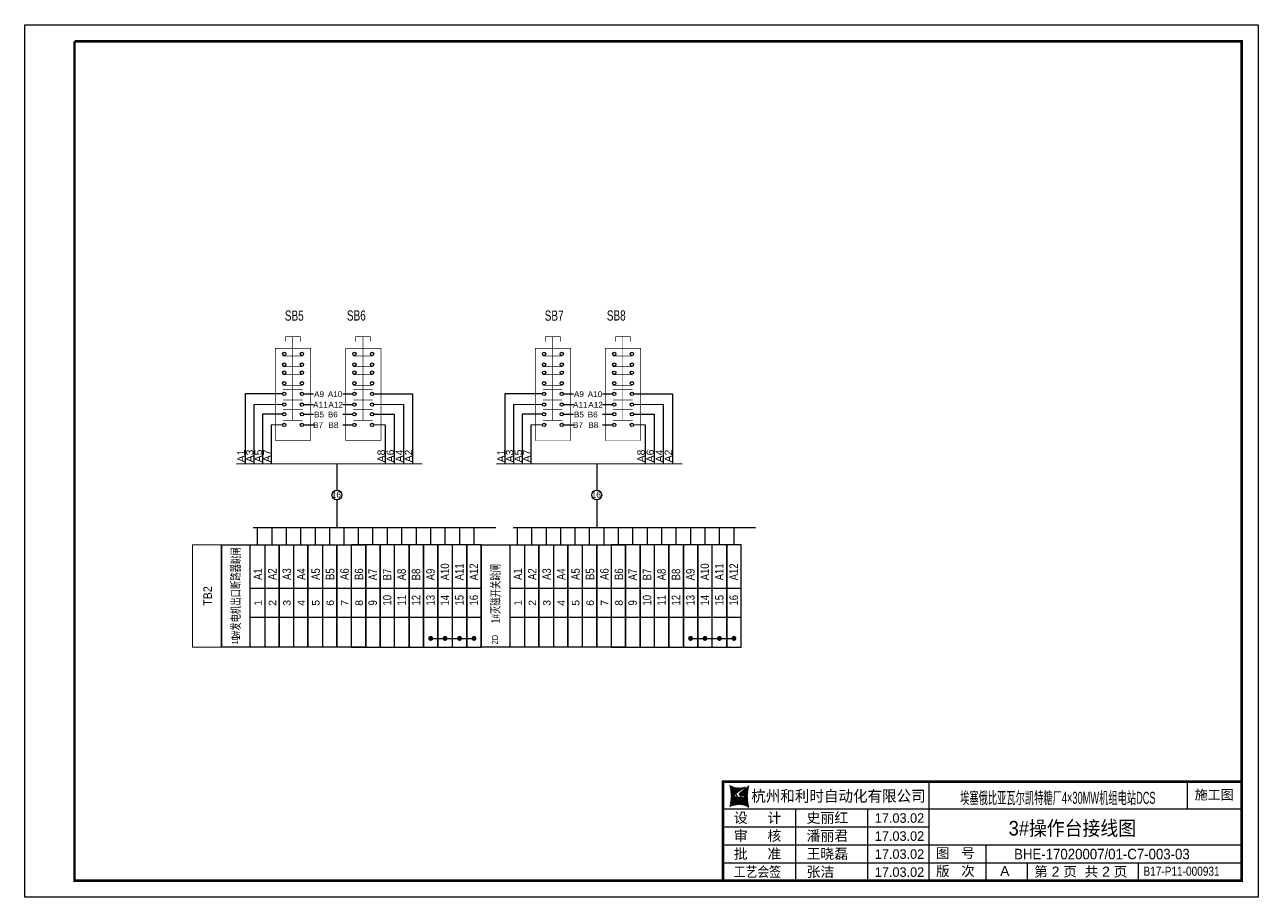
# Model space of a CAD drawing. Extents: x -6428 to 12880, y -7651 to 7267.
# Drawn here: x 8247 to 12880, y -4043 to -767 of the extents above; entities that cross this region are included whole.
import ezdxf
from ezdxf.enums import TextEntityAlignment as Align

# ---------------------------------------------------------------- set-up
doc = ezdxf.new("R2010")
doc.units = 0
doc.header["$LTSCALE"] = 10
doc.header["$MEASUREMENT"] = 0
doc.layers.get('0').update_dxf_attribs({"linetype": 'CONTINUOUS'})
for name, color, linetype in [('接线端子', 7, 'CONTINUOUS'), ('操作台', 7, 'CONTINUOUS'), ('标准图框及表格', 7, 'CONTINUOUS')]:
    doc.layers.add(name, color=color, linetype=linetype)
doc.styles.add('HZ', font='arial.ttf')
pattern_1 = [(44.99999999999999, (62644.0067448291, -8867.199472524246), (-0.0585086954904412, 0.0585086954904411), [])]

# ---------------------------------------------------------------- blocks, each defined once
blk = doc.blocks.new('A4横图框')
at = {"layer": '标准图框及表格'}
h = blk.add_hatch(dxfattribs=at)
h.set_pattern_fill('ANSI31', color=5, scale=0.6619503254347141, style=0)
h.set_pattern_definition(pattern_1)
edge = h.paths.add_edge_path()
edge.add_arc((172.0496336600836, 30.69212609582466), 4.385420906004984, 238.1092081981574, 291.6531626184828)
edge.add_line((173.6677973982941, 26.61616453574824), (171.196811844281, 24.96342290218163))
edge.add_arc((159.3070898954674, 24.3208542135166), 10.7566927883141, 346.3915348661823, 374.2500326978036)
edge.add_line((169.7618019691645, 21.78995808790059), (171.9104852834489, 23.56403812982753))
edge.add_line((171.4204084507573, 24.1656820832199), (171.8022310894366, 24.1166197839688))
edge.add_spline(control_points=[(171.9076070613291, 23.5612403362524), (171.9782900895288, 23.62994398235459), (172.1063522407994, 23.75441992713461), (172.0982616688188, 24.08853178891007), (171.9041487548593, 24.10756342964889), (171.8004776051012, 24.11772778213201)], knot_values=[0, 0, 0, 0, 0.4839426457554279, 0.8767979790800492, 1.327118297953632, 1.327118297953632, 1.327118297953632, 1.327118297953632], weights=[1, 1, 1, 1, 1, 1], degree=3, periodic=0)
edge.add_spline(control_points=[(171.1960063120995, 24.96162603088887), (171.1383141229226, 24.91365774510486), (171.0341186915675, 24.8270242458879), (170.9598882847849, 24.7139107687239), (170.9267586692795, 24.6634273324584)], knot_values=[0, 0, 0, 0, 0.3714719093679447, 0.6708997588589845, 0.6708997588589845, 0.6708997588589845, 0.6708997588589845], weights=[1, 1, 1, 1, 1], degree=3, periodic=0)
edge.add_spline(control_points=[(171.0177855927386, 24.80139777460717), (170.9739837601, 24.75182568643358), (170.8874405854212, 24.63411966883577), (170.9097232617123, 24.3685217488732), (171.1438352137548, 24.19634813917073), (171.3287228371982, 24.17648276396212), (171.4184515092992, 24.16684180637679)], knot_values=[0.7541598914195891, 0.7541598914195891, 0.7541598914195891, 0.7541598914195891, 1.341857983071981, 2.043049761279585, 2.907443457733577, 3.722510221717078, 3.722510221717078, 3.722510221717078, 3.722510221717078], weights=[1, 1, 1, 1, 1, 1, 1], degree=3, periodic=0)
h = blk.add_hatch(dxfattribs=at)
h.set_pattern_fill('ANSI31', color=3, scale=0.6619503254347141, style=0)
h.set_pattern_definition(pattern_1)
edge = h.paths.add_edge_path()
edge.add_line((172.3049198977887, 24.52368860467541), (172.721034344714, 24.47090439472086))
edge.add_spline(control_points=[(172.1916602588671, 25.0804680907735), (172.1209772306528, 25.01176444467858), (171.9929150793969, 24.88728849988405), (172.0010056513629, 24.55317663812311), (172.1951185653369, 24.534144997377), (172.2987897150951, 24.52398064490117)], knot_values=[0, 0, 0, 0, 0.4839426457555314, 0.8767979790801576, 1.327118297953697, 1.327118297953697, 1.327118297953697, 1.327118297953697], weights=[1, 1, 1, 1, 1, 1], degree=3, periodic=0)
edge.add_line((174.3374653510318, 26.85175033912531), (172.1887820367474, 25.07767029719838))
edge.add_spline(control_points=[(173.1119433092453, 23.87664749850082), (173.1429732385941, 23.9160490896524), (173.2103720449149, 24.02492790509717), (173.1895440584403, 24.27318667815998), (172.9554321064269, 24.44536028784789), (172.7705444829544, 24.46522566305651), (172.6808158108824, 24.47486662065639)], knot_values=[0.8947336582581218, 0.8947336582581218, 0.8947336582581218, 0.8947336582581218, 1.341857983071981, 2.043049761279585, 2.907443457733577, 3.722510221717078, 3.722510221717078, 3.722510221717078, 3.722510221717078], weights=[1, 1, 1, 1, 1, 1, 1], degree=3, periodic=0)
edge.add_line((173.0325647221971, 23.79264395867943), (173.1243460055912, 23.89147256635482))
edge.add_line((172.905024764018, 23.67952689414087), (173.0325647221971, 23.79264395867212))
edge.add_line((170.431469921873, 22.02554389127766), (172.9024554758862, 23.67828552484428))
edge.add_arc((172.0496336600836, 17.94958233120851), 4.385420906004984, 58.1092081981576, 111.6531626184829)
edge.add_arc((184.7921774246996, 24.3208542135166), 10.7566927883141, 166.3915348661824, 194.2500326978025)
at = {"layer": '标准图框及表格', "color": 7}
for p, q in [((0.0013954609912616, 210.0032846437229), (297.0014441308175, 210.0032846437229)), ((0.0013954609912616, 0.0032502307208233), (0.0013954609912616, 210.0032846437229)), ((297.0014441308175, 210.0032846437229), (297.0014441308175, 0.0032502307208233)), ((217.7550332142755, 4.003284256038056), (217.7550332142755, 27.83661758936654)), ((279.9469701136921, 21.33661758936654), (279.9469701136921, 27.83661758936654)), ((168.1328066468058, 21.33661758936654), (292.9334290521556, 21.33661758936654)), ((185.6449392240147, 4.003284256038056), (185.6449392240292, 21.33661758936654)), ((203.0006413213422, 4.003284256038056), (203.0006413213568, 21.33661758936654)), ((168.1328066468058, 17.00328425603806), (217.7550332142755, 17.00328425603806)), ((168.1328066468058, 12.66995092270957), (292.9334290521556, 12.66995092270957)), ((231.4498319004824, 4.003284256038056), (231.4498319004824, 12.66995092270957)), ((168.1328066468058, 8.336617589373816), (292.9334290521556, 8.336617589373816)), ((241.4270588527042, 4.003284256038056), (241.4270588527042, 8.336617589373816)), ((268.120108647513, 4.003284256038056), (268.120108647513, 8.336617589373816)), ((168.1328066468058, 4.003284256038056), (292.9334290521556, 4.003284256038056)), ((297.0014441308175, 0.0032502307208233), (0.0013954609912616, 0.0032502307208233))]:
    blk.add_line(p, q, dxfattribs=at)
for points, const_width in [([(12.00143194437442, 206.0152988131507), (293.0014441308175, 206.0032506184056), (293.0014441308175, 4.003284256038056), (12.00143194437442, 4.003284256038056), (12.00143194437442, 206.0032506184056)], 0.6000000983228672), ([(292.9334290521556, 27.83661758937381), (168.1328066468058, 27.83661758937381), (168.1328066468058, 4.003284256038056)], 0.65)]:
    blk.add_lwpolyline(points, dxfattribs=dict(at, const_width=const_width))
at = {"layer": '标准图框及表格', "color": 5, "style": 'HZ'}
for s, p in [('pgqh', (170.0333635432534, 25.80304024583023)), ('hollilas', (170.0466366199025, 23.71374969515312))]:
    blk.add_text(s, height=0.4136785714285714, dxfattribs=at).set_placement(p)
at = {"layer": '标准图框及表格', "color": 3, "style": 'HZ'}
for s, height, p in [('auto', 0.6894642857142859, (172.1807441825285, 24.64895443542486)), ('hollysys', 0.3447321428571429, (172.3103532946761, 22.62004550448043))]:
    blk.add_text(s, height=height, dxfattribs=at).set_placement(p)
at = {"layer": '标准图框及表格', "color": 7, "style": 'HZ'}
for s, height, width, p in [('杭州和利时自动化有限公司', 2.7, 0.95, (174.9285941560083, 23.02911227819135)), ('工艺会签', 2.449999999999999, 0.85, (170.7212873600156, 4.927898099951165))]:
    blk.add_text(s, height=height, dxfattribs=dict(at, width=width)).set_placement(p)
for s, height, p in [('设     计', 2.449999999999999, (170.7212873600156, 17.92789809995847)), ('审     核', 2.449999999999999, (170.7212873600156, 13.59456476662271)), ('批     准', 2.449999999999999, (170.7212873600119, 9.261231433286953)), ('图   号', 2.399999999999999, (219.3988483406183, 9.450548544822992)), ('版   次', 2.399999999999999, (219.3988483406183, 5.117215211487234))]:
    blk.add_text(s, height=height, dxfattribs=at).set_placement(p)
at = {"layer": '标准图框及表格', "color": 7, "style": 'HZ', "flags": 8}
for tag, height, width, p in [('工程名称', 2.892696969694902, 0.65, (247.8353315485956, 22.94014901757174)), ('图纸名称', 3.499999999999999, 0.9, (252.2228085267316, 14.87880182043022))]:
    blk.add_attdef(tag, text='', height=height, dxfattribs=dict(at, width=width)).set_placement(p, align=Align.CENTER)
blk.add_attdef('设计阶段', text='', height=2.299999999999999, dxfattribs=at).set_placement((286.3714665038433, 23.54666542107214), align=Align.CENTER)
for tag, p, height in [('设计人', (188.2334199372244, 17.92789809995847), 2.449999999999999), ('审核人', (188.2334199372099, 13.59456476662271), 2.449999999999999), ('会签人', (188.2334199372099, 9.2612314332942), 2.449999999999999), ('批准人', (188.2334199371953, 4.927898099958441), 2.449999999999999), ('版次', (234.8449582635331, 5.117215211487234), 2.399999999999999), ('第几页共几页', (243.0562623004216, 4.991982186801863), 2.399999999999999)]:
    blk.add_attdef(tag, p, '', height=height, dxfattribs=at)
for tag, p, height, width in [('设计时间', (204.6762329055318, 17.92789809995847), 2.299999999999999, 0.95), ('审核时间', (204.6762329055318, 13.59456476662998), 2.299999999999999, 0.95), ('会签时间', (204.6762329055172, 9.2612314332942), 2.299999999999999, 0.95), ('图纸编号', (238.2096247235004, 9.144936985527348), 2.531109848483039, 0.9), ('批准时间', (204.6762329055172, 4.927898099958441), 2.299999999999999, 0.95), ('图纸标准', (269.3453519223485, 5.193019987101081), 2.169522727271176, 0.8)]:
    blk.add_attdef(tag, p, '', height=height, dxfattribs=dict(at, width=width))

msp = doc.modelspace()

# ---------------------------------------------------------------- hatches: boundary and pattern name
for points in [[(9781.34609259784, -3071.071872804563, 0.9999999999984408), (9762.680688213759, -3071.071872804563, 0.99999999999922)], [(9835.570398475036, -3071.071872804563, 0.9999999999984408), (9816.904994090954, -3071.071872804563, 0.99999999999922)], [(9889.794704352233, -3071.071872804566, 0.9999999999984408), (9871.129299968148, -3071.071872804566, 0.99999999999922)], [(9944.019010229425, -3071.071872804568, 0.9999999999984408), (9925.353605845343, -3071.071872804568, 0.99999999999922)], [(10757.40802700819, -3071.083797764515, 0.9999999999984408), (10738.74262262411, -3071.083797764515, 0.99999999999922)], [(10811.63233288538, -3071.083797764515, 0.9999999999984408), (10792.9669285013, -3071.083797764515, 0.99999999999922)], [(10865.85663876258, -3071.083797764518, 0.9999999999984408), (10847.1912343785, -3071.083797764518, 0.99999999999922)], [(10920.08094463977, -3071.08379776452, 0.9999999999984408), (10901.41554025569, -3071.08379776452, 0.99999999999922)]]:
    msp.add_hatch(color=256).paths.add_polyline_path(points)

# ---------------------------------------------------------------- linework, layer by layer
for p, q in [((9215.74535888766, -2153.222770111935), (9074.916773602436, -2153.222770111935)), ((9074.916773602436, -2153.222770111935), (9074.916773602436, -2415.540324774788)), ((9557.904082107636, -2153.222770111935), (9703.659917241586, -2153.222770111935)), ((9703.659917241586, -2153.222770111935), (9703.659917241586, -2415.540324774788)), ((10191.80729329801, -2153.234695071887), (10050.97870801278, -2153.234695071887)), ((10050.97870801278, -2153.234695071887), (10050.97870801278, -2415.55224973474)), ((10533.96601651798, -2153.234695071887), (10679.72185165193, -2153.234695071887)), ((10679.72185165193, -2153.234695071887), (10679.72185165193, -2415.55224973474)), ((9107.40620088588, -2193.18154803864), (9107.40620088588, -2415.540324774788)), ((9669.50375119413, -2193.18154803864), (9669.50375119413, -2415.540324774788)), ((10083.46813529623, -2193.193472998592), (10083.46813529623, -2415.55224973474)), ((10645.56568560448, -2193.193472998592), (10645.56568560448, -2415.55224973474)), ((9139.895628169323, -2229.646733692586), (9139.895628169323, -2415.540324774788)), ((9215.74535888766, -2229.646733692586), (9139.895628169323, -2229.646733692586)), ((9172.385055452767, -2269.605511619291), (9172.385055452767, -2415.540324774788)), ((9557.904082107636, -2229.646733692586), (9635.347585146672, -2229.646733692586)), ((9601.191419099214, -2269.605511619291), (9601.191419099214, -2415.540324774788)), ((9635.347585146672, -2229.646733692586), (9635.347585146672, -2415.540324774788)), ((10115.95756257967, -2229.658658652538), (10115.95756257967, -2415.55224973474)), ((10191.80729329801, -2229.658658652538), (10115.95756257967, -2229.658658652538)), ((10148.44698986311, -2269.617436579243), (10148.44698986311, -2415.55224973474)), ((10533.96601651798, -2229.658658652538), (10611.40951955702, -2229.658658652538)), ((10577.25335350956, -2269.617436579243), (10577.25335350956, -2415.55224973474)), ((10611.40951955702, -2229.658658652538), (10611.40951955702, -2415.55224973474))]:
    msp.add_line(p, q)
at = {"lineweight": 0}
for p, q in [((9215.745358887729, -2193.18154803864), (9107.40620088588, -2193.18154803864)), ((9557.904082107565, -2193.18154803864), (9669.50375119413, -2193.18154803864)), ((10191.80729329808, -2193.193472998592), (10083.46813529623, -2193.193472998592)), ((10533.96601651791, -2193.193472998592), (10645.56568560448, -2193.193472998592)), ((9215.745358887729, -2269.605511619291), (9172.385055452767, -2269.605511619291)), ((9557.904082107565, -2269.605511619291), (9601.191419099214, -2269.605511619291)), ((10191.80729329808, -2269.617436579243), (10148.44698986311, -2269.617436579243)), ((10533.96601651791, -2269.617436579243), (10577.25335350956, -2269.617436579243))]:
    msp.add_line(p, q, dxfattribs=at)
for points, const_width in [([(9282.47774513172, -1938.491949429093), (9226.025699085472, -1938.491949429093)], 2.489637551753935), ([(9227.078553662102, -1937.264582313798), (9227.078553662102, -1957.418396766788)], 2.489637551753935), ([(9254.251722108595, -2251.778147501227), (9254.251722108595, -1938.491949429093)], 2.489637551753935), ([(9282.47774513172, -1937.264582313798), (9282.47774513172, -1957.418396766788)], 2.489637551753935), ([(9545.79794587944, -1938.491949429093), (9489.345899833192, -1938.491949429093)], 2.489637551753935), ([(9490.398754409822, -1937.264582313798), (9490.398754409822, -1957.418396766788)], 2.489637551753935), ([(9517.571922856316, -2251.778147501227), (9517.571922856316, -1938.491949429093)], 2.489637551753935), ([(9545.79794587944, -1937.264582313798), (9545.79794587944, -1957.418396766788)], 2.489637551753935), ([(10258.53967954207, -1938.503874389045), (10202.08763349582, -1938.503874389045)], 2.489637551753935), ([(10203.14048807245, -1937.27650727375), (10203.14048807245, -1957.43032172674)], 2.489637551753935), ([(10230.31365651894, -2251.790072461179), (10230.31365651894, -1938.503874389045)], 2.489637551753935), ([(10258.53967954207, -1937.27650727375), (10258.53967954207, -1957.43032172674)], 2.489637551753935), ([(10521.85988028979, -1938.503874389045), (10465.40783424354, -1938.503874389045)], 2.489637551753935), ([(10466.46068882017, -1937.27650727375), (10466.46068882017, -1957.43032172674)], 2.489637551753935), ([(10493.63385726666, -2251.790072461179), (10493.63385726666, -1938.503874389045)], 2.489637551753935), ([(10521.85988028979, -1937.27650727375), (10521.85988028979, -1957.43032172674)], 2.489637551753935), ([(9188.774285410356, -1982.488924673788), (9321.554954837218, -1982.488924673788), (9321.554954837218, -2327.976375489779), (9188.774285410356, -2327.976375489779), (9188.774285410356, -1982.488924673788)], 2.489637551753935), ([(9452.094486158072, -1982.488924673788), (9584.875155584938, -1982.488924673788), (9584.875155584938, -2327.976375489779), (9452.094486158072, -2327.976375489779), (9452.094486158072, -1982.488924673788)], 2.489637551753935), ([(10164.8362198207, -1982.50084963374), (10297.61688924757, -1982.50084963374), (10297.61688924757, -2327.988300449731), (10164.8362198207, -2327.988300449731), (10164.8362198207, -1982.50084963374)], 2.489637551753935), ([(10428.15642056842, -1982.50084963374), (10560.93708999528, -1982.50084963374), (10560.93708999528, -2327.988300449731), (10428.15642056842, -2327.988300449731), (10428.15642056842, -1982.50084963374)], 2.489637551753935), ([(9216.67223473022, -2010.92816162603), (9290.879830059668, -2010.92816162603)], 2.489637551753935), ([(9479.99243547794, -2010.92816162603), (9554.200030807388, -2010.92816162603)], 2.489637551753935), ([(10192.73416914057, -2010.940086585982), (10266.94176447002, -2010.940086585982)], 2.489637551753935), ([(10456.05436988829, -2010.940086585982), (10530.26196521773, -2010.940086585982)], 2.489637551753935), ([(9216.67223473022, -2050.886939552736), (9290.879830059668, -2050.886939552736)], 2.489637551753935), ([(9216.67223473022, -2081.017692195282), (9290.879830059668, -2081.017692195282)], 2.489637551753935), ([(9479.99243547794, -2050.886939552736), (9554.200030807388, -2050.886939552736)], 2.489637551753935), ([(9479.99243547794, -2081.017692195282), (9554.200030807388, -2081.017692195282)], 2.489637551753935), ([(10192.73416914057, -2050.898864512688), (10266.94176447002, -2050.898864512688)], 2.489637551753935), ([(10192.73416914057, -2081.029617155234), (10266.94176447002, -2081.029617155234)], 2.489637551753935), ([(10456.05436988829, -2050.898864512688), (10530.26196521773, -2050.898864512688)], 2.489637551753935), ([(10456.05436988829, -2081.029617155234), (10530.26196521773, -2081.029617155234)], 2.489637551753935), ([(9216.67223473022, -2120.976470121986), (9290.879830059668, -2120.976470121986)], 2.489637551753935), ([(9479.99243547794, -2120.976470121986), (9554.200030807388, -2120.976470121986)], 2.489637551753935), ([(10192.73416914057, -2120.988395081938), (10266.94176447002, -2120.988395081938)], 2.489637551753935), ([(10456.05436988829, -2120.988395081938), (10530.26196521773, -2120.988395081938)], 2.489637551753935), ([(9217.623614157528, -2135.395405993869), (9290.879830059668, -2135.395405993869)], 2.489637551753935), ([(9217.623614157528, -2175.354183920575), (9290.879830059668, -2175.354183920575)], 2.489637551753935), ([(9480.943814905244, -2135.395405993869), (9554.200030807388, -2135.395405993869)], 2.489637551753935), ([(9480.943814905244, -2175.354183920575), (9554.200030807388, -2175.354183920575)], 2.489637551753935), ([(10193.68554856788, -2135.407330953821), (10266.94176447002, -2135.407330953821)], 2.489637551753935), ([(10193.68554856788, -2175.366108880527), (10266.94176447002, -2175.366108880527)], 2.489637551753935), ([(10457.00574931559, -2135.407330953821), (10530.26196521773, -2135.407330953821)], 2.489637551753935), ([(10457.00574931559, -2175.366108880527), (10530.26196521773, -2175.366108880527)], 2.489637551753935), ([(9217.623614157528, -2211.819369574521), (9290.879830059668, -2211.819369574521)], 2.489637551753935), ([(9480.943814905244, -2211.819369574521), (9554.200030807388, -2211.819369574521)], 2.489637551753935), ([(10193.68554856788, -2211.831294534473), (10266.94176447002, -2211.831294534473)], 2.489637551753935), ([(10457.00574931559, -2211.831294534473), (10530.26196521773, -2211.831294534473)], 2.489637551753935), ([(9217.623614157528, -2251.778147501227), (9290.879830059668, -2251.778147501227)], 2.489637551753935), ([(9480.943814905244, -2251.778147501227), (9554.200030807388, -2251.778147501227)], 2.489637551753935), ([(10193.68554856788, -2251.790072461179), (10266.94176447002, -2251.790072461179)], 2.489637551753935), ([(10457.00574931559, -2251.790072461179), (10530.26196521773, -2251.790072461179)], 2.489637551753935), ([(9042.584257923681, -2415.540324774788), (9740.994830216514, -2415.540324774788)], 2.85396376021842), ([(10018.64619233403, -2415.55224973474), (10717.05676462686, -2415.55224973474)], 2.85396376021842)]:
    msp.add_lwpolyline(points, dxfattribs=dict(const_width=const_width))
at = {"const_width": 5.239058002354062}
for points in [[(9771.923693315603, -3073.553525888091, 1), (9771.923693315603, -3068.314467885727, 1)], [(9826.1479991928, -3073.553525888091, 1), (9826.1479991928, -3068.314467885727, 1)], [(9880.372305069995, -3073.553525888091, 1), (9880.372305069995, -3068.314467885727, 1)], [(9934.596610947188, -3073.553525888094, 1), (9934.596610947188, -3068.314467885731, 1)], [(10747.98562772595, -3073.565450848043, 1), (10747.98562772595, -3068.326392845679, 1)], [(10802.20993360315, -3073.565450848043, 1), (10802.20993360315, -3068.326392845679, 1)], [(10856.43423948034, -3073.565450848043, 1), (10856.43423948034, -3068.326392845679, 1)], [(10910.65854535754, -3073.565450848046, 1), (10910.65854535754, -3068.326392845683, 1)]]:
    msp.add_lwpolyline(points, format="xyb", close=True, dxfattribs=at)
for centre in [(9221.969452767113, -2003.215683689275), (9221.969452767113, -2043.174461615981), (9288.359787480462, -2003.215683689275), (9288.359787480462, -2043.174461615981), (9485.289653514828, -2003.215683689275), (9485.289653514828, -2043.174461615981), (9551.679988228181, -2003.215683689275), (9551.679988228181, -2043.174461615981), (10198.03138717746, -2003.227608649227), (10198.03138717746, -2043.186386575933), (10264.42172189081, -2003.227608649227), (10264.42172189081, -2043.186386575933), (10461.35158792518, -2003.227608649227), (10461.35158792518, -2043.186386575933), (10527.74192263853, -2003.227608649227), (10527.74192263853, -2043.186386575933), (9221.969452767113, -2073.305214258524), (9288.359787480462, -2073.305214258524), (9485.289653514828, -2073.305214258524), (9551.679988228181, -2073.305214258524), (10198.03138717746, -2073.317139218476), (10264.42172189081, -2073.317139218476), (10461.35158792518, -2073.317139218476), (10527.74192263853, -2073.317139218476), (9221.969452767113, -2113.263992185229), (9288.359787480462, -2113.263992185229), (9485.289653514828, -2113.263992185229), (9551.679988228181, -2113.263992185229), (10198.03138717746, -2113.275917145181), (10264.42172189081, -2113.275917145181), (10461.35158792518, -2113.275917145181), (10527.74192263853, -2113.275917145181), (9221.969452767113, -2153.222770111935), (9288.359787480462, -2153.222770111935), (9485.289653514828, -2153.222770111935), (9551.679988228181, -2153.222770111935), (10198.03138717746, -2153.234695071887), (10264.42172189081, -2153.234695071887), (10461.35158792518, -2153.234695071887), (10527.74192263853, -2153.234695071887), (9221.969452767113, -2193.18154803864), (9221.969452767113, -2229.646733692586), (9288.359787480462, -2193.18154803864), (9288.359787480462, -2229.646733692586), (9485.289653514828, -2193.18154803864), (9485.289653514828, -2229.646733692586), (9551.679988228181, -2193.18154803864), (9551.679988228181, -2229.646733692586), (10198.03138717746, -2193.193472998592), (10198.03138717746, -2229.658658652538), (10264.42172189081, -2193.193472998592), (10264.42172189081, -2229.658658652538), (10461.35158792518, -2193.193472998592), (10461.35158792518, -2229.658658652538), (10527.74192263853, -2193.193472998592), (10527.74192263853, -2229.658658652538), (9221.969452767113, -2269.605511619291), (9288.359787480462, -2269.605511619291), (9485.289653514828, -2269.605511619291), (9551.679988228181, -2269.605511619291), (10198.03138717746, -2269.617436579243), (10264.42172189081, -2269.617436579243), (10461.35158792518, -2269.617436579243), (10527.74192263853, -2269.617436579243)]:
    msp.add_circle(centre, 6.224093879384835)
at = {"layer": '接线端子'}
for p, q in [((9419.741515785488, -2415.540324774791), (9419.741515785488, -2514.269768542746)), ((10395.80345019584, -2415.552249734743), (10395.80345019584, -2514.281693502698)), ((9419.741515785488, -2551.138890211707), (9419.741515785488, -2654.813815518924)), ((10395.80345019584, -2551.150815171659), (10395.80345019584, -2654.825740478876)), ((9120.66801468411, -2654.813815518918), (9120.66801468411, -2719.601914564406)), ((9174.89232056131, -2654.813815518918), (9174.89232056131, -2719.601914564406)), ((9229.116626438503, -2654.813815518923), (9229.116626438503, -2719.601914564412)), ((9283.340932315705, -2654.813815518923), (9283.340932315705, -2719.601914564412)), ((9337.565238192892, -2654.813815518924), (9337.565238192892, -2719.601914564412)), ((9391.386212932746, -2654.813815518924), (9391.386212932746, -2719.601914564412)), ((9446.013849947283, -2654.813815518924), (9446.013849947283, -2719.601914564412)), ((9500.238155824478, -2654.813815518924), (9500.238155824478, -2719.601914564412)), ((9608.686767578867, -2654.813815518932), (9608.686767578867, -2719.60191456442)), ((9717.135379333258, -2654.813815518935), (9717.135379333258, -2719.601914564424)), ((9771.384113831278, -2654.813815518924), (9771.384113831278, -2719.601914564412)), ((9825.58399108765, -2654.813815518937), (9825.58399108765, -2719.601914564427)), ((9879.808296964846, -2654.813815518937), (9879.808296964846, -2719.601914564427)), ((9934.03260284204, -2654.813815518924), (9934.03260284204, -2719.601914564412)), ((10096.72994909446, -2654.82574047887), (10096.72994909446, -2719.613839524358)), ((10150.95425497166, -2654.82574047887), (10150.95425497166, -2719.613839524358)), ((10205.17856084885, -2654.825740478875), (10205.17856084885, -2719.613839524364)), ((10259.40286672605, -2654.825740478875), (10259.40286672605, -2719.613839524364)), ((10313.62717260324, -2654.825740478876), (10313.62717260324, -2719.613839524364)), ((10367.44814734309, -2654.825740478876), (10367.44814734309, -2719.613839524364)), ((10422.07578435763, -2654.825740478876), (10422.07578435763, -2719.613839524364)), ((10476.30009023482, -2654.825740478876), (10476.30009023482, -2719.613839524364)), ((10584.74870198921, -2654.825740478884), (10584.74870198921, -2719.613839524372)), ((10693.19731374361, -2654.825740478887), (10693.19731374361, -2719.613839524376)), ((10747.44604824163, -2654.825740478876), (10747.44604824163, -2719.613839524364)), ((10801.645925498, -2654.825740478889), (10801.645925498, -2719.613839524379)), ((10855.87023137519, -2654.825740478889), (10855.87023137519, -2719.613839524379)), ((10910.09453725239, -2654.825740478876), (10910.09453725239, -2719.613839524364)), ((8985.824965180294, -2719.601914564406), (8985.824965180294, -3104.290270559447)), ((8985.824965180294, -2719.601914564406), (9202.722188689084, -2719.601914564402)), ((8985.824965180294, -2719.601914564404), (8985.824965180294, -3103.681032402662)), ((9094.273576934695, -3104.290270559449), (9094.273576934695, -2719.601914564408)), ((9148.497882811891, -2719.601914564406), (9148.497882811891, -3104.290270559449)), ((9202.722188689084, -2719.601914564402), (9202.722188689084, -3104.290270559446)), ((9202.722188689084, -2719.601914564406), (9202.722188689084, -3104.290270559449)), ((9202.722188689084, -2719.601914564405), (9202.722188689084, -3104.290270559446)), ((9202.722188689084, -2719.601914564402), (9202.722188689084, -3104.290270559442)), ((9202.722188689084, -2719.601914564406), (9202.722188689084, -3104.290270559447)), ((9202.722188689084, -3104.290270559449), (9202.722188689084, -2719.601914564409)), ((9202.722188689084, -2719.601914564409), (9202.722188689084, -3104.290270559449)), ((9256.94649456628, -2719.601914564408), (9256.94649456628, -3104.290270559449)), ((9311.170800443473, -2719.601914564402), (9311.170800443473, -3104.290270559446)), ((9311.170800443473, -2719.601914564408), (9311.170800443473, -3104.290270559449)), ((9311.170800443473, -2719.601914564405), (9311.170800443473, -3104.290270559446)), ((9311.170800443473, -2719.601914564402), (9311.170800443473, -3104.290270559442)), ((9311.170800443473, -2719.601914564408), (9311.170800443473, -3104.290270559448)), ((9311.170800443473, -2719.601914564402), (9311.170800443473, -3104.290270559446)), ((9311.170800443473, -2719.601914564408), (9311.170800443473, -3104.290270559449)), ((9311.170800443473, -2719.601914564405), (9311.170800443473, -3104.290270559446)), ((9311.170800443473, -2719.601914564402), (9311.170800443473, -3104.290270559442)), ((9311.170800443473, -2719.601914564408), (9311.170800443473, -3104.290270559448)), ((9311.170800443473, -3104.290270559452), (9311.170800443473, -2719.60191456441)), ((9311.170800443473, -2719.60191456441), (9311.170800443473, -3104.290270559452)), ((9365.39510632067, -2719.601914564408), (9365.39510632067, -3104.290270559452)), ((9419.619412197866, -2719.601914564404), (9419.619412197866, -3104.290270559446)), ((9419.619412197866, -2719.601914564408), (9419.619412197866, -3104.290270559452)), ((9419.619412197866, -2719.601914564405), (9419.619412197866, -3104.290270559446)), ((9419.619412197866, -2719.601914564404), (9419.619412197866, -3104.290270559444)), ((9419.619412197866, -2719.601914564408), (9419.619412197866, -3104.290270559448)), ((9419.619412197866, -2719.601914564402), (9419.619412197866, -3104.290270559446)), ((9419.619412197866, -2719.601914564408), (9419.619412197866, -3104.290270559449)), ((9419.619412197866, -2719.601914564405), (9419.619412197866, -3104.290270559446)), ((9419.619412197866, -2719.601914564402), (9419.619412197866, -3104.290270559442)), ((9419.619412197866, -2719.601914564408), (9419.619412197866, -3104.290270559448)), ((9419.619412197866, -2719.601914564402), (9419.619412197866, -3104.290270559446)), ((9419.619412197866, -2719.601914564408), (9419.619412197866, -3104.290270559449)), ((9419.619412197866, -2719.601914564405), (9419.619412197866, -3104.290270559446)), ((9419.619412197866, -2719.601914564402), (9419.619412197866, -3104.290270559442)), ((9419.619412197866, -2719.601914564408), (9419.619412197866, -3104.290270559448)), ((9419.619412197866, -3104.290270559452), (9419.619412197866, -2719.60191456441)), ((9419.619412197866, -2719.60191456441), (9419.619412197866, -3104.290270559452)), ((9473.843718075059, -2719.601914564408), (9473.843718075059, -3104.290270559452)), ((9528.068023952253, -2719.601914564404), (9528.068023952253, -3104.290270559446)), ((9528.068023952253, -2719.601914564408), (9528.068023952253, -3104.290270559452)), ((9528.068023952253, -2719.601914564405), (9528.068023952253, -3104.290270559446)), ((9528.068023952253, -2719.601914564404), (9528.068023952253, -3104.290270559444)), ((9528.068023952253, -2719.601914564408), (9528.068023952253, -3104.290270559448)), ((9961.886899590641, -2719.613839524358), (9961.886899590641, -3104.302195519399)), ((9961.886899590641, -2719.613839524358), (10178.78412309943, -2719.613839524354)), ((9961.886899590641, -2719.613839524356), (9961.886899590641, -3103.692957362614)), ((10070.33551134504, -3104.302195519401), (10070.33551134504, -2719.61383952436)), ((10124.55981722224, -2719.613839524358), (10124.55981722224, -3104.302195519401)), ((10178.78412309943, -2719.613839524354), (10178.78412309943, -3104.302195519398)), ((10178.78412309943, -2719.613839524358), (10178.78412309943, -3104.302195519401)), ((10178.78412309943, -2719.613839524357), (10178.78412309943, -3104.302195519398)), ((10178.78412309943, -2719.613839524354), (10178.78412309943, -3104.302195519394)), ((10178.78412309943, -2719.613839524358), (10178.78412309943, -3104.302195519399)), ((10178.78412309943, -3104.302195519401), (10178.78412309943, -2719.613839524361)), ((10178.78412309943, -2719.613839524361), (10178.78412309943, -3104.302195519401)), ((10233.00842897663, -2719.61383952436), (10233.00842897663, -3104.302195519401)), ((10287.23273485382, -2719.613839524354), (10287.23273485382, -3104.302195519398)), ((10287.23273485382, -2719.61383952436), (10287.23273485382, -3104.302195519401)), ((10287.23273485382, -2719.613839524357), (10287.23273485382, -3104.302195519398)), ((10287.23273485382, -2719.613839524354), (10287.23273485382, -3104.302195519394)), ((10287.23273485382, -2719.61383952436), (10287.23273485382, -3104.3021955194)), ((10287.23273485382, -2719.613839524354), (10287.23273485382, -3104.302195519398)), ((10287.23273485382, -2719.61383952436), (10287.23273485382, -3104.302195519401)), ((10287.23273485382, -2719.613839524357), (10287.23273485382, -3104.302195519398)), ((10287.23273485382, -2719.613839524354), (10287.23273485382, -3104.302195519394)), ((10287.23273485382, -2719.61383952436), (10287.23273485382, -3104.3021955194)), ((10287.23273485382, -3104.302195519404), (10287.23273485382, -2719.613839524362)), ((10287.23273485382, -2719.613839524362), (10287.23273485382, -3104.302195519404)), ((10341.45704073102, -2719.61383952436), (10341.45704073102, -3104.302195519404)), ((10395.68134660821, -2719.613839524356), (10395.68134660821, -3104.302195519398)), ((10395.68134660821, -2719.61383952436), (10395.68134660821, -3104.302195519404)), ((10395.68134660821, -2719.613839524357), (10395.68134660821, -3104.302195519398)), ((10395.68134660821, -2719.613839524356), (10395.68134660821, -3104.302195519396)), ((10395.68134660821, -2719.61383952436), (10395.68134660821, -3104.3021955194)), ((10395.68134660821, -2719.613839524354), (10395.68134660821, -3104.302195519398)), ((10395.68134660821, -2719.61383952436), (10395.68134660821, -3104.302195519401)), ((10395.68134660821, -2719.613839524357), (10395.68134660821, -3104.302195519398)), ((10395.68134660821, -2719.613839524354), (10395.68134660821, -3104.302195519394)), ((10395.68134660821, -2719.61383952436), (10395.68134660821, -3104.3021955194)), ((10395.68134660821, -2719.613839524354), (10395.68134660821, -3104.302195519398)), ((10395.68134660821, -2719.61383952436), (10395.68134660821, -3104.302195519401)), ((10395.68134660821, -2719.613839524357), (10395.68134660821, -3104.302195519398)), ((10395.68134660821, -2719.613839524354), (10395.68134660821, -3104.302195519394)), ((10395.68134660821, -2719.61383952436), (10395.68134660821, -3104.3021955194)), ((10395.68134660821, -3104.302195519404), (10395.68134660821, -2719.613839524362)), ((10395.68134660821, -2719.613839524362), (10395.68134660821, -3104.302195519404)), ((10449.90565248541, -2719.61383952436), (10449.90565248541, -3104.302195519404)), ((10504.1299583626, -2719.613839524356), (10504.1299583626, -3104.302195519398)), ((10504.1299583626, -2719.61383952436), (10504.1299583626, -3104.302195519404)), ((10504.1299583626, -2719.613839524357), (10504.1299583626, -3104.302195519398)), ((10504.1299583626, -2719.613839524356), (10504.1299583626, -3104.302195519396)), ((10504.1299583626, -2719.61383952436), (10504.1299583626, -3104.3021955194)), ((9094.273576934693, -2882.274832196009), (9202.722188689087, -2882.274832196009)), ((9202.722188689082, -2882.27483219601), (9311.170800443477, -2882.27483219601)), ((9311.170800443471, -2882.27483219601), (9419.619412197866, -2882.27483219601)), ((9419.619412197862, -2882.27483219601), (9528.068023952257, -2882.27483219601)), ((10070.33551134504, -2882.286757155961), (10178.78412309943, -2882.286757155961)), ((10178.78412309943, -2882.286757155962), (10287.23273485382, -2882.286757155962)), ((10287.23273485382, -2882.286757155962), (10395.68134660821, -2882.286757155962)), ((10395.68134660821, -2882.286757155962), (10504.1299583626, -2882.286757155962)), ((9094.273576934693, -2990.723443950411), (9202.722188689087, -2990.723443950411)), ((9202.722188689082, -2990.723443950411), (9311.170800443477, -2990.723443950411)), ((9311.170800443471, -2990.723443950411), (9419.619412197866, -2990.723443950411)), ((9419.619412197862, -2990.723443950411), (9528.068023952257, -2990.723443950411)), ((10070.33551134504, -2990.735368910363), (10178.78412309943, -2990.735368910363)), ((10178.78412309943, -2990.735368910363), (10287.23273485382, -2990.735368910363)), ((10287.23273485382, -2990.735368910363), (10395.68134660821, -2990.735368910363)), ((10395.68134660821, -2990.735368910363), (10504.1299583626, -2990.735368910363)), ((9202.722188689084, -3104.290270559446), (8985.824965180294, -3104.290270559446)), ((10178.78412309943, -3104.302195519398), (9961.886899590641, -3104.302195519398))]:
    msp.add_line(p, q, dxfattribs=at)
for points in [[(9105.410169257517, -2654.81381551892), (9515.441609026457, -2654.81381551892)], [(10081.47210366786, -2654.825740478872), (10491.5035434368, -2654.825740478872)], [(8985.824965180294, -2719.601914564406), (9528.068023952253, -2719.601914564408), (9528.068023952253, -3104.290270559452), (8985.824965180294, -3104.290270559452), (8985.824965180294, -2719.601914564406)], [(9961.886899590641, -2719.613839524358), (10504.1299583626, -2719.61383952436), (10504.1299583626, -3104.302195519404), (9961.886899590641, -3104.302195519404), (9961.886899590641, -2719.613839524358)]]:
    msp.add_lwpolyline(points, dxfattribs=at)
for centre in [(9419.741515785488, -2532.704329377225), (10395.80345019584, -2532.716254337177)]:
    msp.add_circle(centre, 18.43456083447909, dxfattribs=at)
at = {"layer": '操作台'}
for p, q in [((9294.583881359848, -2153.222770111935), (9332.185502605993, -2153.222770111935)), ((9441.675459808774, -2153.222770111935), (9479.065559635446, -2153.222770111935)), ((10270.64581577019, -2153.234695071887), (10308.24743701634, -2153.234695071887)), ((10417.73739421912, -2153.234695071887), (10455.12749404579, -2153.234695071887)), ((9294.583881359848, -2193.18154803864), (9332.185502605993, -2193.18154803864)), ((9441.675459808774, -2193.18154803864), (9479.065559635446, -2193.18154803864)), ((10270.64581577019, -2193.193472998592), (10308.24743701634, -2193.193472998592)), ((10417.73739421912, -2193.193472998592), (10455.12749404579, -2193.193472998592)), ((9294.583881359848, -2229.646733692586), (9332.185502605993, -2229.646733692586)), ((9294.583881359848, -2269.605511619291), (9332.185502605993, -2269.605511619291)), ((9441.675459808774, -2229.646733692586), (9479.065559635446, -2229.646733692586)), ((9441.675459808774, -2269.605511619291), (9479.065559635446, -2269.605511619291)), ((10270.64581577019, -2229.658658652538), (10308.24743701634, -2229.658658652538)), ((10270.64581577019, -2269.617436579243), (10308.24743701634, -2269.617436579243)), ((10417.73739421912, -2229.658658652538), (10455.12749404579, -2229.658658652538)), ((10417.73739421912, -2269.617436579243), (10455.12749404579, -2269.617436579243)), ((9515.441609026455, -2654.813815518918), (10016.2955816502, -2654.813815518918)), ((9555.180176890852, -2719.601914564406), (9555.180176890852, -2654.813815518918)), ((9663.628788645243, -2719.601914564406), (9663.628788645243, -2654.813815518918)), ((10491.5035434368, -2654.82574047887), (10992.35751606055, -2654.82574047887)), ((10531.2421113012, -2719.613839524358), (10531.2421113012, -2654.82574047887)), ((10639.69072305559, -2719.613839524358), (10639.69072305559, -2654.82574047887)), ((9473.843718075059, -2719.601914564406), (9473.843718075059, -3104.290270559448)), ((9528.068023952253, -2719.601914564406), (9473.843718075059, -2719.601914564406)), ((9528.068023952253, -3104.290270559442), (9528.068023952253, -2719.601914564406)), ((9528.068023952253, -2719.601914564406), (9528.068023952253, -3104.290270559448)), ((9582.29232982945, -2719.601914564406), (9528.068023952253, -2719.601914564406)), ((9582.29232982945, -3104.290270559442), (9582.29232982945, -2719.601914564406)), ((9582.29232982945, -3104.290270559446), (9582.29232982945, -2719.601914564411)), ((9582.29232982945, -2719.601914564411), (9582.29232982945, -3104.290270559453)), ((9636.516635706646, -2719.601914564411), (9582.29232982945, -2719.601914564411)), ((9636.516635706646, -3104.290270559446), (9636.516635706646, -2719.601914564411)), ((9690.740941583841, -2719.601914564411), (9636.516635706646, -2719.601914564411)), ((9690.740941583841, -3104.290270559446), (9690.740941583841, -2719.601914564411)), ((9690.740941583841, -3104.290270559452), (9690.740941583841, -2719.601914564415)), ((9690.740941583841, -2719.601914564415), (9690.740941583841, -3104.290270559457)), ((9744.965247461036, -2719.601914564415), (9690.740941583841, -2719.601914564415)), ((9744.965247461034, -3104.290270559449), (9744.965247461034, -2719.601914564413)), ((9744.965247461034, -2719.601914564413), (9744.965247461034, -3104.290270559455)), ((9799.18955333823, -2719.601914564413), (9744.965247461034, -2719.601914564413)), ((9744.989676081861, -3104.302195519397), (9744.989676081861, -2719.61383952436)), ((9799.18955333823, -3104.290270559449), (9799.18955333823, -2719.601914564413)), ((9799.18955333823, -3104.290270559453), (9799.18955333823, -2719.601914564419)), ((9799.18955333823, -2719.601914564419), (9799.18955333823, -3104.29027055946)), ((9853.413859215427, -2719.601914564419), (9799.18955333823, -2719.601914564419)), ((9853.413859215427, -3104.290270559453), (9853.413859215427, -2719.601914564419)), ((9907.638165092623, -2719.601914564419), (9853.413859215427, -2719.601914564419)), ((9907.638165092623, -3104.290270559453), (9907.638165092623, -2719.601914564419)), ((9907.638165092623, -3104.290270559458), (9907.638165092623, -2719.601914564422)), ((9907.638165092623, -2719.601914564422), (9907.638165092623, -3104.290270559464)), ((9961.862470969816, -2719.601914564422), (9907.638165092623, -2719.601914564422)), ((9961.886899590641, -3104.302195519404), (9961.886899590641, -2719.613839524367)), ((10449.90565248541, -2719.613839524358), (10449.90565248541, -3104.3021955194)), ((10504.1299583626, -2719.613839524358), (10449.90565248541, -2719.613839524358)), ((10504.1299583626, -3104.302195519394), (10504.1299583626, -2719.613839524358)), ((10504.1299583626, -2719.613839524358), (10504.1299583626, -3104.3021955194)), ((10558.3542642398, -2719.613839524358), (10504.1299583626, -2719.613839524358)), ((10558.3542642398, -3104.302195519394), (10558.3542642398, -2719.613839524358)), ((10558.3542642398, -3104.302195519398), (10558.3542642398, -2719.613839524363)), ((10558.3542642398, -2719.613839524363), (10558.3542642398, -3104.302195519405)), ((10612.57857011699, -2719.613839524363), (10558.3542642398, -2719.613839524363)), ((10612.57857011699, -3104.302195519398), (10612.57857011699, -2719.613839524363)), ((10666.80287599419, -2719.613839524363), (10612.57857011699, -2719.613839524363)), ((10666.80287599419, -3104.302195519398), (10666.80287599419, -2719.613839524363)), ((10666.80287599419, -3104.302195519404), (10666.80287599419, -2719.613839524367)), ((10666.80287599419, -2719.613839524367), (10666.80287599419, -3104.302195519409)), ((10721.02718187138, -2719.613839524367), (10666.80287599419, -2719.613839524367)), ((10721.02718187138, -3104.302195519401), (10721.02718187138, -2719.613839524365)), ((10721.02718187138, -2719.613839524365), (10721.02718187138, -3104.302195519407)), ((10775.25148774858, -2719.613839524365), (10721.02718187138, -2719.613839524365)), ((10721.05161049221, -3104.314120479349), (10721.05161049221, -2719.625764484312)), ((10775.25148774858, -3104.302195519401), (10775.25148774858, -2719.613839524365)), ((10775.25148774858, -3104.302195519405), (10775.25148774858, -2719.613839524371)), ((10775.25148774858, -2719.613839524371), (10775.25148774858, -3104.302195519412)), ((10829.47579362577, -2719.613839524371), (10775.25148774858, -2719.613839524371)), ((10829.47579362577, -3104.302195519405), (10829.47579362577, -2719.613839524371)), ((10883.70009950297, -2719.613839524371), (10829.47579362577, -2719.613839524371)), ((10883.70009950297, -3104.302195519405), (10883.70009950297, -2719.613839524371)), ((10883.70009950297, -3104.30219551941), (10883.70009950297, -2719.613839524374)), ((10883.70009950297, -2719.613839524374), (10883.70009950297, -3104.302195519416)), ((10937.92440538016, -2719.613839524374), (10883.70009950297, -2719.613839524374)), ((10937.94883400099, -3104.314120479356), (10937.94883400099, -2719.625764484319)), ((9473.843718075059, -2882.274832196007), (9528.068023952253, -2882.274832196004)), ((9528.068023952253, -2882.274832196007), (9582.29232982945, -2882.274832196004)), ((9582.29232982945, -2882.27483219601), (9636.516635706646, -2882.274832196008)), ((9636.516635706646, -2882.27483219601), (9690.740941583841, -2882.274832196008)), ((9690.740941583841, -2882.274832196015), (9744.965247461036, -2882.274832196013)), ((9744.965247461034, -2882.274832196013), (9799.18955333823, -2882.27483219601)), ((9799.18955333823, -2882.274832196018), (9853.413859215427, -2882.274832196015)), ((9853.413859215427, -2882.274832196018), (9907.638165092623, -2882.274832196015)), ((9907.638165092623, -2882.274832196023), (9961.862470969816, -2882.27483219602)), ((10449.90565248541, -2882.286757155959), (10504.1299583626, -2882.286757155956)), ((10504.1299583626, -2882.286757155959), (10558.3542642398, -2882.286757155956)), ((10558.3542642398, -2882.286757155962), (10612.57857011699, -2882.28675715596)), ((10612.57857011699, -2882.286757155962), (10666.80287599419, -2882.28675715596)), ((10666.80287599419, -2882.286757155967), (10721.02718187138, -2882.286757155965)), ((10721.02718187138, -2882.286757155965), (10775.25148774858, -2882.286757155962)), ((10775.25148774858, -2882.28675715597), (10829.47579362577, -2882.286757155967)), ((10829.47579362577, -2882.28675715597), (10883.70009950297, -2882.286757155967)), ((10883.70009950297, -2882.286757155975), (10937.92440538016, -2882.286757155972)), ((9473.843718075059, -2990.723443950406), (9528.068023952253, -2990.723443950404)), ((9528.068023952253, -2990.723443950406), (9582.29232982945, -2990.723443950404)), ((9582.29232982945, -2990.723443950411), (9636.516635706646, -2990.723443950409)), ((9636.516635706646, -2990.723443950411), (9690.740941583841, -2990.723443950409)), ((9690.740941583841, -2990.723443950415), (9744.965247461036, -2990.723443950414)), ((9744.965247461034, -2990.723443950414), (9799.18955333823, -2990.723443950411)), ((9799.18955333823, -2990.723443950419), (9853.413859215427, -2990.723443950417)), ((9853.413859215427, -2990.723443950419), (9907.638165092623, -2990.723443950417)), ((9907.638165092623, -2990.723443950423), (9961.862470969816, -2990.723443950421)), ((10449.90565248541, -2990.735368910358), (10504.1299583626, -2990.735368910356)), ((10504.1299583626, -2990.735368910358), (10558.3542642398, -2990.735368910356)), ((10558.3542642398, -2990.735368910363), (10612.57857011699, -2990.735368910361)), ((10612.57857011699, -2990.735368910363), (10666.80287599419, -2990.735368910361)), ((10666.80287599419, -2990.735368910367), (10721.02718187138, -2990.735368910366)), ((10721.02718187138, -2990.735368910366), (10775.25148774858, -2990.735368910363)), ((10775.25148774858, -2990.735368910371), (10829.47579362577, -2990.735368910369)), ((10829.47579362577, -2990.735368910371), (10883.70009950297, -2990.735368910369)), ((10883.70009950297, -2990.735368910375), (10937.92440538016, -2990.735368910373)), ((9771.923693315603, -3070.933996886908), (9934.596610947188, -3070.933996886913)), ((10747.98562772595, -3070.94592184686), (10910.65854535754, -3070.945921846865)), ((9473.843718075059, -3104.290270559448), (9528.068023952253, -3104.290270559442)), ((9528.068023952253, -3104.290270559448), (9582.29232982945, -3104.290270559442)), ((9582.29232982945, -3104.290270559453), (9636.516635706646, -3104.290270559446)), ((9636.516635706646, -3104.290270559453), (9690.740941583841, -3104.290270559446)), ((9690.740941583841, -3104.290270559457), (9744.965247461036, -3104.290270559452)), ((9744.965247461034, -3104.290270559455), (9799.18955333823, -3104.290270559449)), ((9799.18955333823, -3104.29027055946), (9853.413859215427, -3104.290270559453)), ((9853.413859215427, -3104.29027055946), (9907.638165092623, -3104.290270559453)), ((9907.638165092623, -3104.290270559464), (9961.862470969816, -3104.290270559458)), ((10449.90565248541, -3104.3021955194), (10504.1299583626, -3104.302195519394)), ((10504.1299583626, -3104.3021955194), (10558.3542642398, -3104.302195519394)), ((10558.3542642398, -3104.302195519405), (10612.57857011699, -3104.302195519398)), ((10612.57857011699, -3104.302195519405), (10666.80287599419, -3104.302195519398)), ((10666.80287599419, -3104.302195519409), (10721.02718187138, -3104.302195519404)), ((10721.02718187138, -3104.302195519407), (10775.25148774858, -3104.302195519401)), ((10775.25148774858, -3104.302195519412), (10829.47579362577, -3104.302195519405)), ((10829.47579362577, -3104.302195519412), (10883.70009950297, -3104.302195519405)), ((10883.70009950297, -3104.302195519416), (10937.92440538016, -3104.30219551941))]:
    msp.add_line(p, q, dxfattribs=at)
at = {"layer": '操作台', "linetype": 'Continuous', "lineweight": 5}
for points in [[(8877.54810552419, -2719.601914564406), (8985.824965180294, -2719.601914564406), (8985.824965180294, -3104.290270559446), (8877.54810552419, -3104.290270559446)], [(9853.610039934538, -2719.613839524358), (9961.886899590641, -2719.613839524358), (9961.886899590641, -3104.302195519398), (9853.610039934538, -3104.302195519398)]]:
    msp.add_lwpolyline(points, close=True, dxfattribs=at)

# ---------------------------------------------------------------- block references
at = {"layer": '标准图框及表格', "color": 7}
ref = msp.add_blockref('A4横图框', (8247.121382851148, -4043.005867339005), dxfattribs=dict(at, xscale=15.6, yscale=15.6, zscale=15.6))
ref.add_attrib('工程名称', '埃塞俄比亚瓦尔凯特糖厂4×30MW机组电站DCS  ', dxfattribs={"color": 7, "height": 45.1261, "style": 'HZ', "width": 0.55}).set_placement((12137.05281285475, -3669.376915852617), align=Align.MIDDLE_CENTER)
ref.add_attrib('设计阶段', '施工图', dxfattribs={"color": 7, "height": 35.88, "style": 'HZ'}).set_placement((12714.51626031107, -3675.677886770279), align=Align.CENTER)
ref.add_attrib('设计人', '史丽红', (11183.56273387181, -3763.330656979646), dxfattribs={"color": 7, "height": 38.22, "style": 'HZ'})
ref.add_attrib('审核人', '潘丽君', (11183.56273387159, -3830.930656979687), dxfattribs={"color": 7, "height": 38.22000000000001, "style": 'HZ'})
ref.add_attrib('会签人', '王晓磊', (11183.56273387159, -3898.530656979613), dxfattribs={"color": 7, "height": 38.22000000000001, "style": 'HZ'})
ref.add_attrib('批准人', '张洁', (11183.56273387136, -3966.130656979648), dxfattribs={"color": 7, "height": 38.22000000000001, "style": 'HZ'})
ref.add_attrib('设计时间', '17.03.02', (11440.07061617741, -3763.330656979646), dxfattribs={"color": 7, "height": 35.88, "style": 'HZ', "width": 0.95})
ref.add_attrib('审核时间', '17.03.02', (11440.07061617741, -3830.930656979578), dxfattribs={"color": 7, "height": 35.88, "style": 'HZ', "width": 0.95})
ref.add_attrib('会签时间', '17.03.02', (11440.07061617719, -3898.530656979613), dxfattribs={"color": 7, "height": 35.88, "style": 'HZ', "width": 0.95})
ref.add_attrib('批准时间', '17.03.02', (11440.07061617719, -3966.130656979648), dxfattribs={"color": 7, "height": 35.88, "style": 'HZ', "width": 0.95})
ref.add_attrib('图纸标准', 'B17-P11-000931', (12448.90887283975, -3961.994755540215), dxfattribs={"color": 7, "height": 33.84455454543037, "style": 'HZ', "width": 0.8})
ref.add_attrib('图纸编号', 'BHE-17020007/01-C7-003-03', (11963.19152853769, -3900.344850364779), dxfattribs={"color": 7, "height": 39.48528000000001, "style": 'HZ', "width": 0.9})
ref.add_attrib('图纸名称', '3#操作台接线图', dxfattribs={"color": 7, "height": 54.6, "style": 'HZ', "width": 0.9}).set_placement((12181.79719586814, -3810.896558940291), align=Align.CENTER)
ref.add_attrib('第几页共几页', '第 2 页  共 2 页', (12038.79907473767, -3965.130945224895), dxfattribs={"color": 7, "height": 37.44, "style": 'HZ'})
ref.add_attrib('版次', 'A', (11910.70273176219, -3963.177310039782), dxfattribs={"color": 7, "height": 37.44, "style": 'HZ'})

# ---------------------------------------------------------------- texts
at = {"style": 'HZ', "width": 0.7}
for tag, p in [('SB5', (9259.644724763544, -1878.286478894224)), ('SB6', (9492.83170178801, -1877.7556830198)), ('SB7', (10235.70665917389, -1878.298403854176)), ('SB8', (10468.89363619836, -1877.767607979752))]:
    msp.add_attdef(tag, text='按钮型号', height=38.29811039291924, dxfattribs=at).set_placement(p, align=Align.CENTER)
at = {"layer": '接线端子', "style": 'HZ'}
for p in [(9417.728238476446, -2542.204662947669), (10393.79017288679, -2542.216587907621)]:
    msp.add_attdef('16', text='8', height=22.5356902056, dxfattribs=at).set_placement(p, align=Align.CENTER)
at = {"layer": '接线端子', "style": 'HZ', "width": 0.7}
for tag, p in [('1#发电机出口断路器跳闸', (9055.623654283581, -2902.868802119187)), ('1#灭磁开关跳闸', (10031.68558869393, -2902.880727079139))]:
    msp.add_attdef(tag, text='端子上标识', height=31.94434086643795, rotation=90, dxfattribs=at).set_placement(p, align=Align.CENTER)
at = {"layer": '接线端子', "style": 'HZ'}
for tag, p, s, height, width in [('A1', (9138.982405439609, -2851.499896622185), '线号', 31.94434086643807, 0.8), ('A2', (9193.206711316809, -2851.499896622183), '线号', 31.94434086643807, 0.8), ('A3', (9247.431017193998, -2851.499896622185), '线号', 31.94434086643807, 0.8), ('A4', (9301.655323071194, -2851.499896622183), '线号', 31.94434086643807, 0.8), ('A5', (9355.87962894839, -2851.499896622185), '线号', 31.94434086643807, 0.8), ('B5', (9410.103934825587, -2851.499896622184), '线号', 31.94434086643807, 0.8), ('A6', (9464.328240702776, -2851.499896622185), '线号', 31.94434086643807, 0.8), ('B6', (9518.552546579975, -2851.499896622184), '线号', 31.94434086643807, 0.8), ('A1', (10115.04433984996, -2851.511821582137), '线号', 31.94434086643807, 0.8), ('A2', (10169.26864572716, -2851.511821582135), '线号', 31.94434086643807, 0.8), ('A3', (10223.49295160434, -2851.511821582137), '线号', 31.94434086643807, 0.8), ('A4', (10277.71725748154, -2851.511821582135), '线号', 31.94434086643807, 0.8), ('A5', (10331.94156335874, -2851.511821582137), '线号', 31.94434086643807, 0.8), ('B5', (10386.16586923593, -2851.511821582136), '线号', 31.94434086643807, 0.8), ('A6', (10440.39017511312, -2851.511821582137), '线号', 31.94434086643807, 0.8), ('B6', (10494.61448099032, -2851.511821582136), '线号', 31.94434086643807, 0.8), ('1D', (9048.53109053381, -3093.503811140298), '端子标识', 22.81738633316996, 0.7), ('2D', (10024.59302494416, -3093.51573610025), '端子标识', 22.81738633316996, 0.7)]:
    msp.add_attdef(tag, p, s, height=height, rotation=90, dxfattribs=dict(at, width=width))
for tag, p in [('1', (9137.630989613019, -2937.583158299415)), ('2', (9191.855295490215, -2937.583158299414)), ('3', (9246.079601367408, -2937.583158299416)), ('4', (9300.303907244604, -2937.583158299414)), ('5', (9354.528213121797, -2937.583158299417)), ('6', (9408.752518998997, -2937.583158299414)), ('7', (9462.976824876187, -2937.583158299417)), ('8', (9517.201130753385, -2937.583158299414)), ('1', (10113.69292402337, -2937.595083259367)), ('2', (10167.91722990056, -2937.595083259366)), ('3', (10222.14153577776, -2937.595083259368)), ('4', (10276.36584165495, -2937.595083259366)), ('5', (10330.59014753214, -2937.595083259369)), ('6', (10384.81445340934, -2937.595083259366)), ('7', (10439.03875928653, -2937.595083259369)), ('8', (10493.26306516373, -2937.595083259366))]:
    msp.add_attdef(tag, text='端子序号', height=28.16961275699999, rotation=90, dxfattribs=at).set_placement(p, align=Align.CENTER)
at = {"layer": '操作台', "linetype": 'Continuous', "lineweight": 5, "style": 'HZ'}
for s, p in [('A9', (9333.837182798929, -2164.873273115166)), ('A10', (9385.725030956875, -2164.873273115166)), ('A9', (10309.89911720928, -2164.885198075118)), ('A10', (10361.78696536722, -2164.885198075118)), ('A11', (9330.411622422918, -2204.832051041872)), ('B5', (9333.837182798929, -2241.297236695818)), ('A12', (9387.780622460366, -2204.832051041872)), ('B6', (9385.725030956875, -2241.297236695818)), ('A11', (10306.47355683327, -2204.843976001824)), ('B5', (10309.89911720928, -2241.30916165577)), ('A12', (10363.84255687071, -2204.843976001824)), ('B6', (10361.78696536722, -2241.30916165577)), ('B7', (9330.411622422918, -2281.256014622522)), ('B8', (9387.780622460366, -2281.256014622522)), ('B7', (10306.47355683327, -2281.267939582474)), ('B8', (10363.84255687071, -2281.267939582474))]:
    msp.add_text(s, height=22, dxfattribs=at).set_placement(p)
for s, p in [('A1', (9073.91578977235, -2409.932776018238)), ('A3', (9106.405217055793, -2409.932776018238)), ('A5', (9138.894644339238, -2409.932776018238)), ('A7', (9171.38407162268, -2409.932776018238)), ('A8', (9600.190435269129, -2409.932776018238)), ('A6', (9634.346601316585, -2409.932776018238)), ('A4', (9668.502767364047, -2409.932776018238)), ('A2', (9702.658933411501, -2409.932776018238)), ('A1', (10049.9777241827, -2409.94470097819)), ('A3', (10082.46715146614, -2409.94470097819)), ('A5', (10114.95657874958, -2409.94470097819)), ('A7', (10147.44600603303, -2409.94470097819)), ('A8', (10576.25236967948, -2409.94470097819)), ('A6', (10610.40853572693, -2409.94470097819)), ('A4', (10644.56470177439, -2409.94470097819)), ('A2', (10678.72086782185, -2409.94470097819))]:
    msp.add_text(s, height=28, rotation=90, dxfattribs=at).set_placement(p)
at = {"layer": '操作台', "linetype": 'Continuous', "lineweight": 5, "style": 'HZ', "width": 0.8}
for s, p in [('A7', (9570.26572551004, -2852.941550027002)), ('B7', (9624.490031387235, -2852.941550027005)), ('A8', (9678.71433726443, -2852.941550027005)), ('B8', (9732.938643141626, -2852.94155002701)), ('A9', (9787.16294901882, -2852.941550027007)), ('A10', (9841.387254896015, -2852.941550027012)), ('A11', (9895.61156077321, -2852.941550027012)), ('A12', (9949.835866650406, -2852.941550027016)), ('A7', (10546.32765992039, -2852.953474986954)), ('B7', (10600.55196579758, -2852.953474986957)), ('A8', (10654.77627167478, -2852.953474986957)), ('B8', (10709.00057755197, -2852.953474986962)), ('A9', (10763.22488342917, -2852.953474986959)), ('A10', (10817.44918930636, -2852.953474986964)), ('A11', (10871.67349518356, -2852.953474986964)), ('A12', (10925.89780106075, -2852.953474986968)), ('10', (9624.490031387235, -2947.436408938884)), ('11', (9678.71433726443, -2947.436408938884)), ('12', (9732.938643141626, -2947.436408938889)), ('13', (9787.16294901882, -2947.436408938886)), ('14', (9841.387254896015, -2947.436408938891)), ('15', (9895.61156077321, -2947.436408938891)), ('16', (9949.835866650406, -2947.436408938896)), ('10', (10600.55196579758, -2947.448333898836)), ('11', (10654.77627167478, -2947.448333898836)), ('12', (10709.00057755197, -2947.448333898841)), ('13', (10763.22488342917, -2947.448333898838)), ('14', (10817.44918930636, -2947.448333898843)), ('15', (10871.67349518356, -2947.448333898843)), ('16', (10925.89780106075, -2947.448333898848)), ('9', (9570.26572551004, -2947.436408938881)), ('9', (10546.32765992039, -2947.448333898833))]:
    msp.add_text(s, height=31.94434086643808, rotation=90, dxfattribs=at).set_placement(p)
at = {"layer": '操作台', "style": 'HZ', "width": 0.9}
msp.add_text('TB2', height=32.01923078460001, rotation=90, dxfattribs=at).set_placement((8950.19851000443, -2948.857450834202))

doc.saveas('drawing.dxf')
